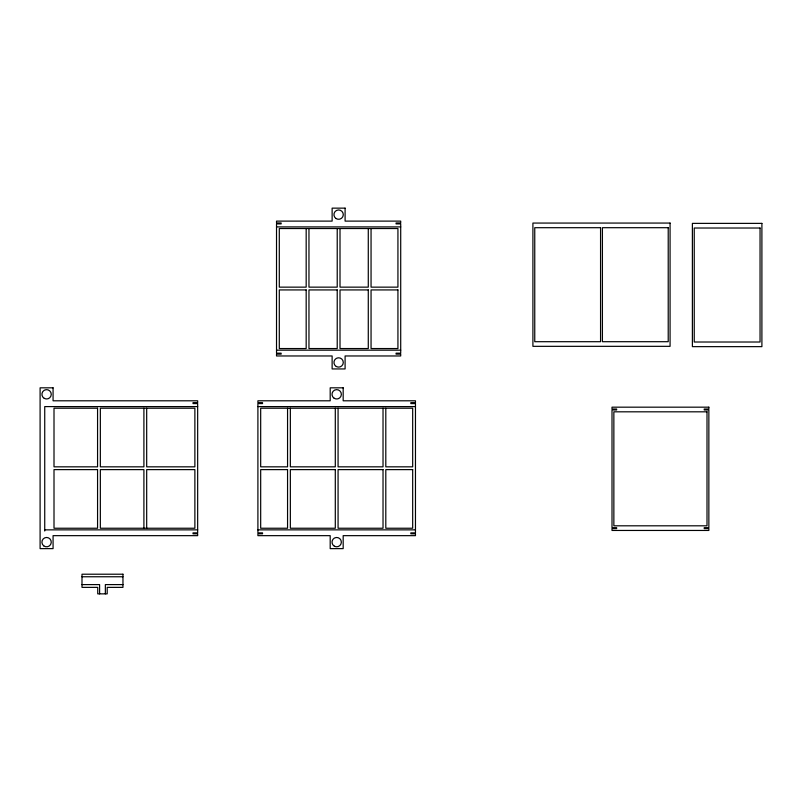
<?xml version="1.0" encoding="UTF-8"?>
<svg xmlns="http://www.w3.org/2000/svg" width="802" height="802" viewBox="0 0 802 802"><rect width="100%" height="100%" fill="white"/><g stroke="black" fill="none" stroke-linecap="round" stroke-linejoin="round"><path stroke-width="1.2" d="M276.52 226.906L400.709 226.906M276.52 350.173L400.709 350.173M197.663 406.594L44.732 406.594L44.732 531.024M257.903 406.594L415.466 406.594M44.732 529.861L197.663 529.861M257.903 529.861L415.466 529.861M81.994 576.758L122.957 576.758M81.994 584.598L99.598 584.598L99.598 593.861M122.957 584.598L105.353 584.598L105.353 593.861M385.802 408.218L385.802 466.834L412.679 466.834L412.679 408.218L260.68 408.218L260.68 466.834L287.557 466.834L287.557 408.218M383.025 408.218L383.025 466.834L338.073 466.834L338.073 408.218M371.055 228.53L371.055 287.146L397.932 287.146L397.932 228.53L279.296 228.53L279.296 287.146L306.174 287.146L306.174 228.53M368.278 228.53L368.278 287.146L340.008 287.146L340.008 228.53M337.221 228.53L337.221 287.146L308.96 287.146L308.96 228.53M335.296 408.218L335.296 466.834L290.344 466.834L290.344 408.218M146.686 408.218L146.686 466.834L194.876 466.834L194.876 408.218L100.34 408.218L100.34 466.834L143.909 466.834L143.909 408.218M146.686 528.237L146.686 469.621L194.876 469.621L194.876 528.237L100.34 528.237L100.34 469.621L143.909 469.621L143.909 528.237M345.101 208.139L332.128 208.139L332.128 221.111L276.52 221.111L276.52 222.966L281.151 222.966L281.151 223.898L276.52 223.898L276.52 353.181L281.151 353.181L281.151 354.113L276.52 354.113L276.52 355.968L332.128 355.968L332.128 368.94L345.101 368.94L345.101 355.968L400.709 355.968L400.709 354.113L396.078 354.113L396.078 353.181L400.709 353.181L400.709 223.898L396.078 223.898L396.078 222.966L400.709 222.966L400.709 221.111L345.101 221.111L345.101 208.139M670.071 223.066L532.909 223.066L532.909 346.334L670.071 346.334L670.071 223.066M761.9 223.377L692.387 223.377L692.387 346.644L761.9 346.644L761.9 223.377M600.558 227.698L534.754 227.698L534.754 341.702L600.558 341.702L600.558 227.698M668.216 227.698L602.412 227.698L602.412 341.702L668.216 341.702L668.216 227.698M760.045 228.019L694.241 228.019L694.241 342.013L760.045 342.013L760.045 228.019M306.174 289.933L279.296 289.933L279.296 348.549L306.174 348.549L306.174 289.933M337.221 289.933L308.96 289.933L308.96 348.549L337.221 348.549L337.221 289.933M368.278 289.933L340.008 289.933L340.008 348.549L368.278 348.549L368.278 289.933M397.932 289.933L371.055 289.933L371.055 348.549L397.932 348.549L397.932 289.933M53.072 387.827L40.1 387.827L40.1 548.628L53.072 548.628L53.072 535.656L197.663 535.656L197.663 533.801L193.021 533.801L193.021 532.879L197.663 532.879L197.663 403.586L193.021 403.586L193.021 402.654L197.663 402.654L197.663 400.799L53.072 400.799L53.072 387.827M343.176 387.827L330.193 387.827L330.193 400.799L257.903 400.799L257.903 402.654L262.535 402.654L262.535 403.586L257.903 403.586L257.903 532.879L262.535 532.879L262.535 533.801L257.903 533.801L257.903 535.656L330.193 535.656L330.193 548.628L343.176 548.628L343.176 535.656L415.466 535.656L415.466 533.801L410.835 533.801L410.835 532.879L415.466 532.879L415.466 403.586L410.835 403.586L410.835 402.654L415.466 402.654L415.466 400.799L343.176 400.799L343.176 387.827M708.858 407.175L612.006 407.175L612.006 409.03L616.638 409.03L616.638 409.962L612.006 409.962L612.006 527.666L616.638 527.666L616.638 528.598L612.006 528.598L612.006 530.453L708.858 530.453L708.858 528.598L704.226 528.598L704.226 527.666L708.858 527.666L708.858 409.962L704.226 409.962L704.226 409.03L708.858 409.03L708.858 407.175M97.563 408.218L54.005 408.218L54.005 466.834L97.563 466.834L97.563 408.218M707.003 411.817L613.861 411.817L613.861 525.811L707.003 525.811L707.003 411.817M97.563 469.621L54.005 469.621L54.005 528.237L97.563 528.237L97.563 469.621M287.557 469.621L260.68 469.621L260.68 528.237L287.557 528.237L287.557 469.621M335.296 469.621L290.344 469.621L290.344 528.237L335.296 528.237L335.296 469.621M383.025 469.621L338.073 469.621L338.073 528.237L383.025 528.237L383.025 469.621M412.679 469.621L385.802 469.621L385.802 528.237L412.679 528.237L412.679 469.621M122.957 574.212L81.994 574.212L81.994 587.375L97.744 587.375L97.744 593.861L107.197 593.861L107.197 587.375L122.957 587.375L122.957 574.212M336.279 366.504A4.682 4.682 0 0 0 343.296 362.454A4.682 4.682 0 0 0 336.279 358.404A4.682 4.682 0 0 0 336.279 366.504M336.068 218.555A4.682 4.682 0 0 0 343.286 214.866A4.682 4.682 0 0 0 336.489 210.455A4.682 4.682 0 0 0 336.068 218.555M43.759 545.871A4.682 4.682 0 0 0 51.228 542.733A4.682 4.682 0 0 0 44.772 537.831A4.682 4.682 0 0 0 43.759 545.871M44.25 398.363A4.682 4.682 0 0 0 51.268 394.313A4.682 4.682 0 0 0 44.25 390.263A4.682 4.682 0 0 0 44.25 398.363M334.344 546.192A4.682 4.682 0 0 0 341.361 542.142A4.682 4.682 0 0 0 334.344 538.092A4.682 4.682 0 0 0 334.344 546.192M334.133 398.243A4.682 4.682 0 0 0 341.361 394.564A4.682 4.682 0 0 0 334.554 390.143A4.682 4.682 0 0 0 334.133 398.243"/></g></svg>
